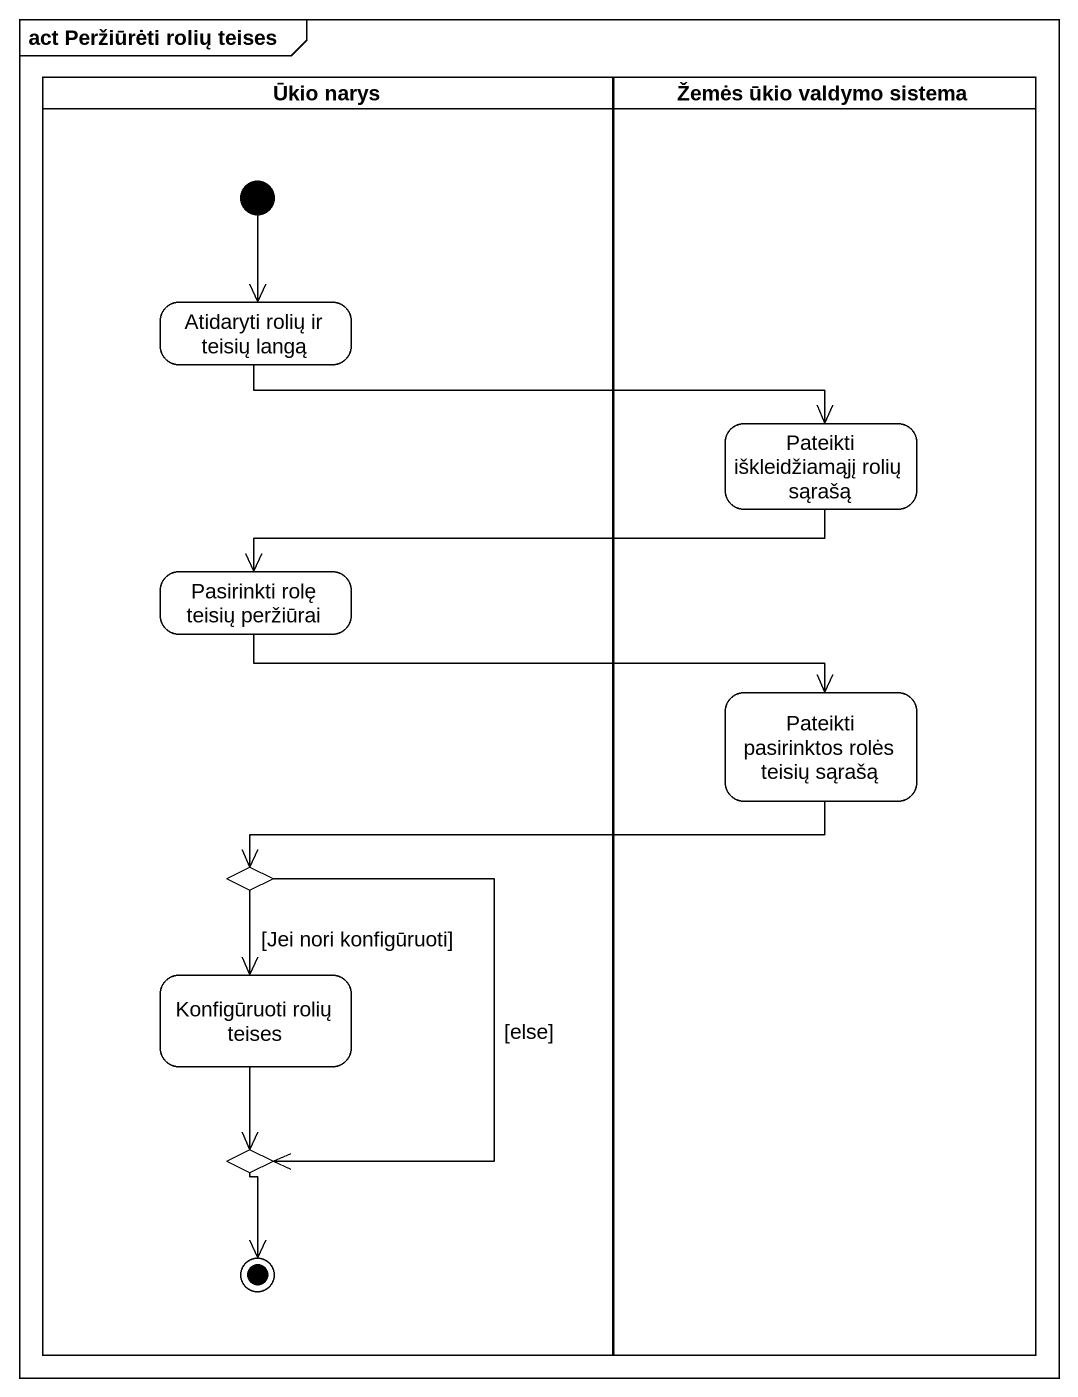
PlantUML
@startuml
mainframe act Peržiūrėti rolių teises
hide empty description
state "Ūkio narys" as Ūkio_narys <<partition>> {
  state "Atidaryti rolių ir teisių langą" as Atidaryti_rolių_ir_teisių
  state "Pasirinkti rolę teisių peržiūrai" as Pasirinkti_rolę_teisių
  state choice1 <<choice>>
  state "Konfigūruoti rolių teises" as Konfigūruoti_rolių_teises
  state choice2 <<choice>>
  [*] --> Atidaryti_rolių_ir_teisių
  choice2 --> [*]
}
state "Žemės ūkio valdymo sistema" as Žemės_ūkio_valdymo_sistema <<partition>> {
  state "Pateikti iškleidžiamąjį rolių sąrašą" as Pateikti_iškleidžiamąjį
  state "Pateikti pasirinktos rolės teisių sąrašą" as Pateikti_pasirinktos_rolės
}
Atidaryti_rolių_ir_teisių -right-> Pateikti_iškleidžiamąjį
Pateikti_iškleidžiamąjį -left-> Pasirinkti_rolę_teisių
Pasirinkti_rolę_teisių -right-> Pateikti_pasirinktos_rolės
Pateikti_pasirinktos_rolės -left-> choice1
choice1 --> Konfigūruoti_rolių_teises : [Jei nori konfigūruoti]
choice1 --> choice2 : [else]
Konfigūruoti_rolių_teises --> choice2
@enduml
